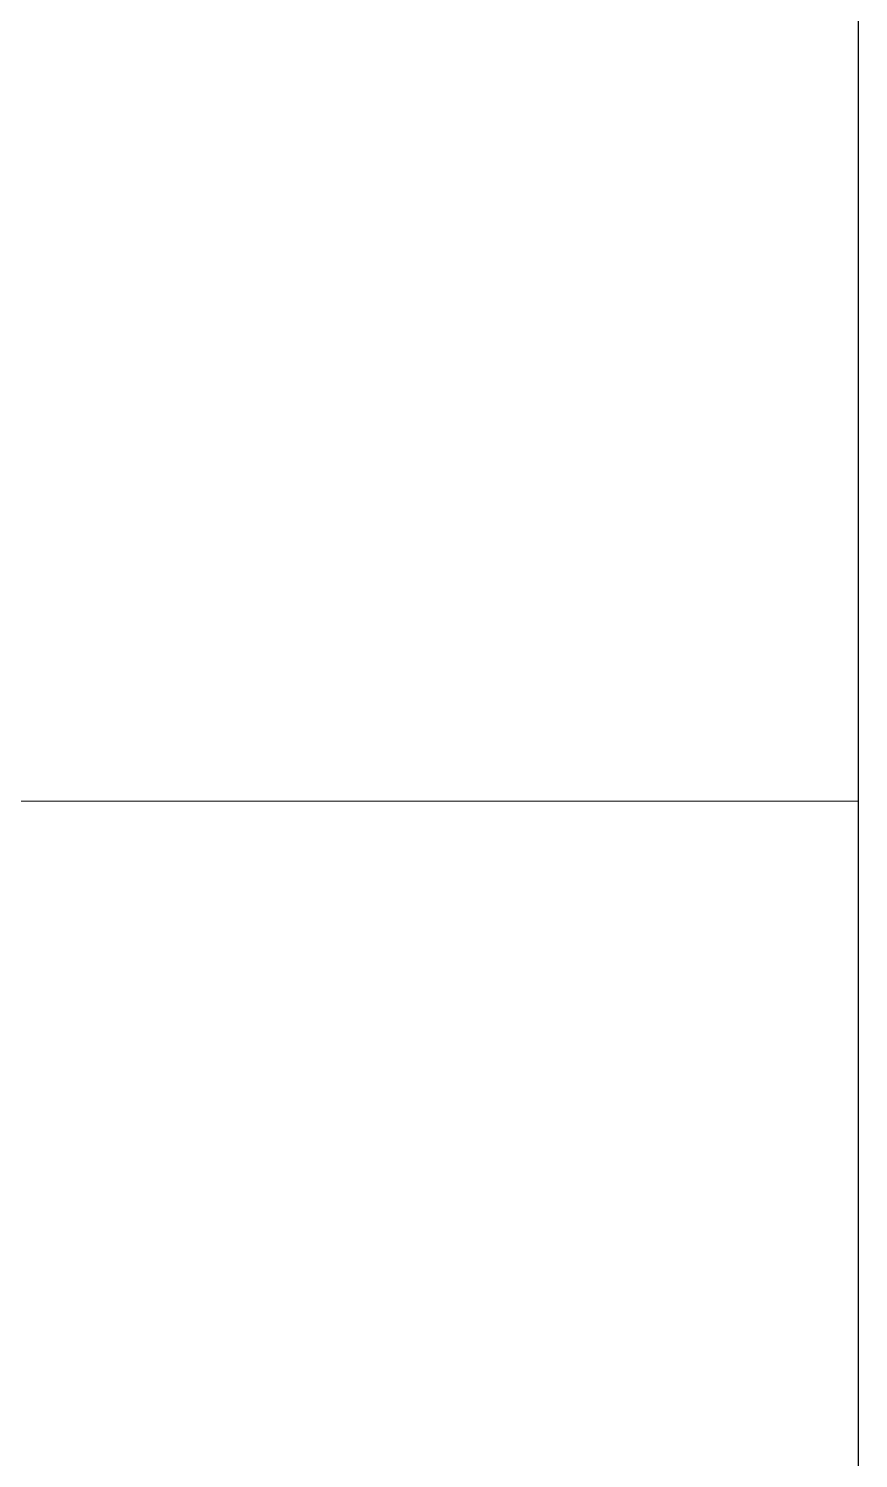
# Model space of a CAD drawing. Header units: millimetres. Extents: x 0 to 145404, y 0 to 194550.
# Drawn here: x 130207.1 to 130275.5, y 116041.9 to 116159.8 of the extents above; entities that cross this region are included whole.
import ezdxf

# ---------------------------------------------------------------- set-up
doc = ezdxf.new("R2010")
doc.units = ezdxf.units.MM
for name, color, linetype, lineweight in [('АР - детали окон', 152, 'Continuous', 0), ('АР - Наружная стена', 144, 'Continuous', 30), ('АР - Окна', 150, 'Continuous', 9), ('АР - панель 400', 151, 'Continuous', 30)]:
    doc.layers.add(name, color=color, linetype=linetype, lineweight=lineweight)

# ---------------------------------------------------------------- blocks, each defined once
blk = doc.blocks.new('блок балконный дверной с проходом 750мм')
at = {"layer": 'АР - детали окон', "color": 251}
blk.add_lwpolyline([(-950.000098820652, 79.99791722252277), (-900.000098820652, 79.99791722252277), (-900.000098820652, 149.9979172225228), (-50.00009882065217, 149.9979172225228), (-50.00009882065217, 79.99791722252277), (-9.882065216970659e-05, 79.99791722252277), (-9.882065216970659e-05, -250.0020827774772), (-950.000098820652, -250.0020827774771)], close=True, dxfattribs=at)
blk = doc.blocks.new('*U77')
at = {"layer": 'АР - детали окон', "color": 251}
blk.add_lwpolyline([(700, 329.9999995769566), (0, 329.9999995769566), (0, -1.269226076657973e-17), (50, -1.269226076657973e-17), (50, -69.99999999999999), (650, -69.99999999999999), (650, -1.269226076657973e-17), (700, -1.269226076657973e-17), (700, 239.9999995769566)], close=True, dxfattribs=at)
blk = doc.blocks.new('Квартира 2К 10150 тип 3')
at = {"layer": 'АР - Наружная стена'}
blk.add_lwpolyline([(6050.000000003725, 6419.999999996275), (6050.000000002794, 10349.99999999697), (5650.000000002794, 10349.99999999697), (5650.000000003725, 6419.999999996275)], close=True, dxfattribs=at)
at = {"layer": 'АР - Окна', "xscale": -1, "rotation": 270}
blk.add_blockref('блок балконный дверной с проходом 750мм', (5900.002082781866, 8750.000098817516), dxfattribs=at)
at = {"layer": 'АР - панель 400', "xscale": -1, "rotation": 90}
blk.add_blockref('*U77', (5979.999999581836, 7899.99999999674), dxfattribs=at)
blk = doc.blocks.new('V_Section_2')
blk.add_blockref('Квартира 2К 10150 тип 3', (8949.999999575317, -25799.99999996624))

msp = doc.modelspace()

# ---------------------------------------------------------------- block references
msp.add_blockref('V_Section_2', (115275.460059089, 134046.1139150588, 1.056413898744269e-07))

doc.saveas('drawing.dxf')
